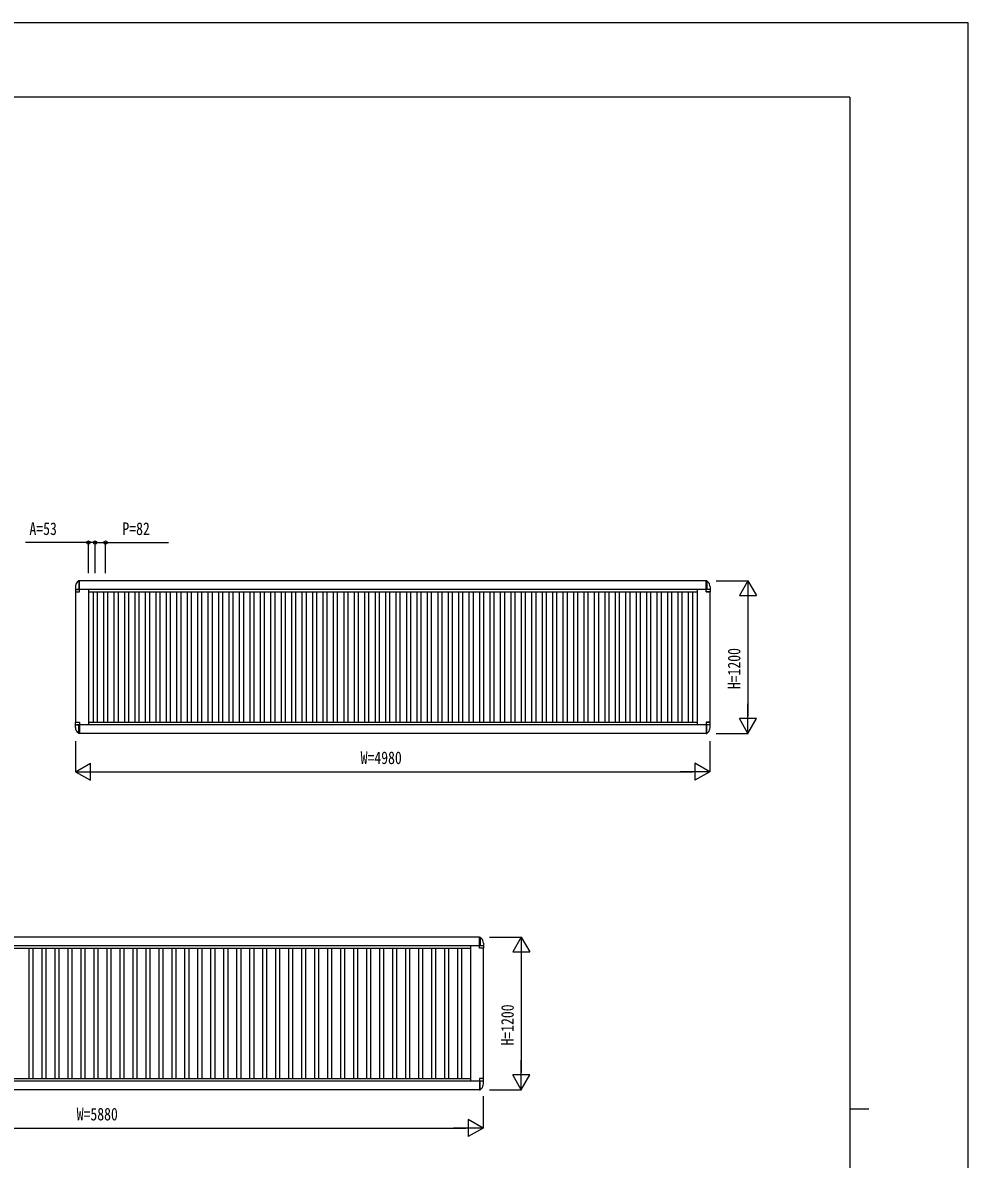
# Model space of a CAD drawing. Units: millimetres, scale not verified. Extents: x -12615 to 12615, y -8910 to 8910.
# Drawn here: x 5189 to 12615, y -21 to 8910 of the extents above; entities that cross this region are included whole.
import ezdxf
from ezdxf.enums import TextEntityAlignment as Align

# ---------------------------------------------------------------- set-up
doc = ezdxf.new("R2010")
doc.units = ezdxf.units.MM
doc.header["$LTSCALE"] = 30
for name, color, linetype in [('0-2_YKK_A1', 4, 'Continuous'), ('0-3_YKK_D', 6, 'Continuous'), ('0-4_YKK_ZWAK', 7, 'Continuous')]:
    doc.layers.add(name, color=color, linetype=linetype)
doc.styles.add('ＭＳ ゴシック', font='')
doc.styles.get('ＭＳ ゴシック').set_extended_font_data('MS Gothic')

msp = doc.modelspace()

# ---------------------------------------------------------------- linework, layer by layer
at = {"layer": '0-2_YKK_A1'}
for p, q in [((5602.56, 4478.09), (5602.56, 4438)), ((5629.06, 4525.3), (5617.2, 4513.44)), ((5634.06, 4525.3), (5629.06, 4525.3)), ((5629.06, 4525.3), (5629.06, 4457)), ((5634.06, 4437), (5634.06, 4525.3)), ((10561.36, 4525), (5634.06, 4525)), ((10556.06, 4525.3), (10561.06, 4525.3)), ((10556.06, 4437), (10556.06, 4525.3)), ((10561.06, 4525.3), (10561.06, 4457)), ((10561.06, 4525.3), (10572.91, 4513.44)), ((10587.56, 4478.09), (10587.56, 4438)), ((5603.56, 4437), (5634.06, 4437)), ((5604.56, 4457), (5634.06, 4457)), ((5605.06, 4437), (5605.06, 3413)), ((10587.56, 4457), (5615.06, 4457)), ((5705.06, 4457), (5705.06, 3393)), ((5705.06, 4437), (10485.06, 4437)), ((5742.06, 4437), (5742.06, 3413)), ((5774.06, 4437), (5774.06, 3413)), ((5824.06, 4437), (5824.06, 3413)), ((5856.06, 4437), (5856.06, 3413)), ((5906.06, 4437), (5906.06, 3413)), ((5938.06, 4437), (5938.06, 3413)), ((5988.06, 4437), (5988.06, 3413)), ((6020.06, 4437), (6020.06, 3413)), ((6070.06, 4437), (6070.06, 3413)), ((6102.06, 4437), (6102.06, 3413)), ((6152.06, 4437), (6152.06, 3413)), ((6184.06, 4437), (6184.06, 3413)), ((6234.06, 4437), (6234.06, 3413)), ((6266.06, 4437), (6266.06, 3413)), ((6316.06, 4437), (6316.06, 3413)), ((6348.06, 4437), (6348.06, 3413)), ((6398.06, 4437), (6398.06, 3413)), ((6430.06, 4437), (6430.06, 3413)), ((6480.06, 4437), (6480.06, 3413)), ((6512.06, 4437), (6512.06, 3413)), ((6562.06, 4437), (6562.06, 3413)), ((6594.06, 4437), (6594.06, 3413)), ((6644.06, 4437), (6644.06, 3413)), ((6676.06, 4437), (6676.06, 3413)), ((6726.06, 4437), (6726.06, 3413)), ((6758.06, 4437), (6758.06, 3413)), ((6808.06, 4437), (6808.06, 3413)), ((6840.06, 4437), (6840.06, 3413)), ((6890.06, 4437), (6890.06, 3413)), ((6922.06, 4437), (6922.06, 3413)), ((6972.06, 4437), (6972.06, 3413)), ((7004.06, 4437), (7004.06, 3413)), ((7054.06, 4437), (7054.06, 3413)), ((7086.06, 4437), (7086.06, 3413)), ((7136.06, 4437), (7136.06, 3413)), ((7168.06, 4437), (7168.06, 3413)), ((7218.06, 4437), (7218.06, 3413)), ((7250.06, 4437), (7250.06, 3413)), ((7300.06, 4437), (7300.06, 3413)), ((7332.06, 4437), (7332.06, 3413)), ((7382.06, 4437), (7382.06, 3413)), ((7414.06, 4437), (7414.06, 3413)), ((7464.06, 4437), (7464.06, 3413)), ((7496.06, 4437), (7496.06, 3413)), ((7546.06, 4437), (7546.06, 3413)), ((7578.06, 4437), (7578.06, 3413)), ((7628.06, 4437), (7628.06, 3413)), ((7660.06, 4437), (7660.06, 3413)), ((7710.06, 4437), (7710.06, 3413)), ((7742.06, 4437), (7742.06, 3413)), ((7792.06, 4437), (7792.06, 3413)), ((7824.06, 4437), (7824.06, 3413)), ((7874.06, 4437), (7874.06, 3413)), ((7906.06, 4437), (7906.06, 3413)), ((7956.06, 4437), (7956.06, 3413)), ((7988.06, 4437), (7988.06, 3413)), ((8038.06, 4437), (8038.06, 3413)), ((8070.06, 4437), (8070.06, 3413)), ((8120.06, 4437), (8120.06, 3413)), ((8152.06, 4437), (8152.06, 3413)), ((8202.06, 4437), (8202.06, 3413)), ((8234.06, 4437), (8234.06, 3413)), ((8284.06, 4437), (8284.06, 3413)), ((8316.06, 4437), (8316.06, 3413)), ((8366.06, 4437), (8366.06, 3413)), ((8398.06, 4437), (8398.06, 3413)), ((8448.06, 4437), (8448.06, 3413)), ((8480.06, 4437), (8480.06, 3413)), ((8530.06, 4437), (8530.06, 3413)), ((8562.06, 4437), (8562.06, 3413)), ((8612.06, 4437), (8612.06, 3413)), ((8644.06, 4437), (8644.06, 3413)), ((8694.06, 4437), (8694.06, 3413)), ((8726.06, 4437), (8726.06, 3413)), ((8776.06, 4437), (8776.06, 3413)), ((8808.06, 4437), (8808.06, 3413)), ((8858.06, 4437), (8858.06, 3413)), ((8890.06, 4437), (8890.06, 3413)), ((8940.06, 4437), (8940.06, 3413)), ((8972.06, 4437), (8972.06, 3413)), ((9022.06, 4437), (9022.06, 3413)), ((9054.06, 4437), (9054.06, 3413)), ((9104.06, 4437), (9104.06, 3413)), ((9136.06, 4437), (9136.06, 3413)), ((9186.06, 4437), (9186.06, 3413)), ((9218.06, 4437), (9218.06, 3413)), ((9268.06, 4437), (9268.06, 3413)), ((9300.06, 4437), (9300.06, 3413)), ((9350.06, 4437), (9350.06, 3413)), ((9382.06, 4437), (9382.06, 3413)), ((9432.06, 4437), (9432.06, 3413)), ((9464.06, 4437), (9464.06, 3413)), ((9514.06, 4437), (9514.06, 3413)), ((9546.06, 4437), (9546.06, 3413)), ((9596.06, 4437), (9596.06, 3413)), ((9628.06, 4437), (9628.06, 3413)), ((9678.06, 4437), (9678.06, 3413)), ((9710.06, 4437), (9710.06, 3413)), ((9760.06, 4437), (9760.06, 3413)), ((9792.06, 4437), (9792.06, 3413)), ((9842.06, 4437), (9842.06, 3413)), ((9874.06, 4437), (9874.06, 3413)), ((9924.06, 4437), (9924.06, 3413)), ((9956.06, 4437), (9956.06, 3413)), ((10006.06, 4437), (10006.06, 3413)), ((10038.06, 4437), (10038.06, 3413)), ((10088.06, 4437), (10088.06, 3413)), ((10120.06, 4437), (10120.06, 3413)), ((10170.06, 4437), (10170.06, 3413)), ((10202.06, 4437), (10202.06, 3413)), ((10252.06, 4437), (10252.06, 3413)), ((10284.06, 4437), (10284.06, 3413)), ((10334.06, 4437), (10334.06, 3413)), ((10366.06, 4437), (10366.06, 3413)), ((10416.06, 4437), (10416.06, 3413)), ((10448.06, 4437), (10448.06, 3413)), ((10485.06, 4457), (10485.06, 3395)), ((10585.56, 4457), (10556.06, 4457)), ((10556.06, 4437), (10586.56, 4437)), ((10586.56, 4437), (10556.06, 4437)), ((10585.06, 4437), (10585.06, 3413)), ((5602.56, 3371.91), (5602.56, 3412)), ((5603.56, 3413), (5634.06, 3413)), ((5634.06, 3413), (5634.06, 3324.7)), ((5705.06, 3413), (10485.06, 3413)), ((10556.06, 3413), (10586.56, 3413)), ((10586.56, 3413), (10556.06, 3413)), ((10556.06, 3413), (10556.06, 3324.7)), ((10587.56, 3371.91), (10587.56, 3412)), ((5604.56, 3393), (5634.06, 3393)), ((10587.56, 3393), (5615.06, 3393)), ((5629.06, 3324.7), (5617.2, 3336.56)), ((5629.06, 3324.7), (5629.06, 3393)), ((5634.06, 3324.7), (5629.06, 3324.7)), ((10561.36, 3325), (5634.06, 3325)), ((10585.56, 3393), (10556.06, 3393)), ((10556.06, 3324.7), (10561.06, 3324.7)), ((10561.06, 3324.7), (10561.06, 3393)), ((10561.06, 3324.7), (10572.91, 3336.56)), ((8776.06, 1725), (2954.06, 1725)), ((8776.06, 1725.3), (8781.06, 1725.3)), ((8776.06, 1637), (8776.06, 1725.3)), ((8781.06, 1725.3), (8781.06, 1657)), ((8781.06, 1725.3), (8792.91, 1713.44)), ((8776.06, 1657), (2935.06, 1657)), ((3025.06, 1637), (8705.06, 1637)), ((5237.06, 1637), (5237.06, 613)), ((5269.06, 1637), (5269.06, 613)), ((5339.06, 1637), (5339.06, 613)), ((5371.06, 1637), (5371.06, 613)), ((5441.06, 1637), (5441.06, 613)), ((5473.06, 1637), (5473.06, 613)), ((5543.06, 1637), (5543.06, 613)), ((5575.06, 1637), (5575.06, 613)), ((5645.06, 1637), (5645.06, 613)), ((5677.06, 1637), (5677.06, 613)), ((5747.06, 1637), (5747.06, 613)), ((5779.06, 1637), (5779.06, 613)), ((5849.06, 1637), (5849.06, 613)), ((5881.06, 1637), (5881.06, 613)), ((5951.06, 1637), (5951.06, 613)), ((5983.06, 1637), (5983.06, 613)), ((6053.06, 1637), (6053.06, 613)), ((6085.06, 1637), (6085.06, 613)), ((6155.06, 1637), (6155.06, 613)), ((6187.06, 1637), (6187.06, 613)), ((6257.06, 1637), (6257.06, 613)), ((6289.06, 1637), (6289.06, 613)), ((6359.06, 1637), (6359.06, 613)), ((6391.06, 1637), (6391.06, 613)), ((6461.06, 1637), (6461.06, 613)), ((6493.06, 1637), (6493.06, 613)), ((6563.06, 1637), (6563.06, 613)), ((6595.06, 1637), (6595.06, 613)), ((6665.06, 1637), (6665.06, 613)), ((6697.06, 1637), (6697.06, 613)), ((6767.06, 1637), (6767.06, 613)), ((6799.06, 1637), (6799.06, 613)), ((6869.06, 1637), (6869.06, 613)), ((6901.06, 1637), (6901.06, 613)), ((6971.06, 1637), (6971.06, 613)), ((7003.06, 1637), (7003.06, 613)), ((7073.06, 1637), (7073.06, 613)), ((7105.06, 1637), (7105.06, 613)), ((7175.06, 1637), (7175.06, 613)), ((7207.06, 1637), (7207.06, 613)), ((7277.06, 1637), (7277.06, 613)), ((7309.06, 1637), (7309.06, 613)), ((7379.06, 1637), (7379.06, 613)), ((7411.06, 1637), (7411.06, 613)), ((7481.06, 1637), (7481.06, 613)), ((7513.06, 1637), (7513.06, 613)), ((7583.06, 1637), (7583.06, 613)), ((7615.06, 1637), (7615.06, 613)), ((7685.06, 1637), (7685.06, 613)), ((7717.06, 1637), (7717.06, 613)), ((7787.06, 1637), (7787.06, 613)), ((7819.06, 1637), (7819.06, 613)), ((7889.06, 1637), (7889.06, 613)), ((7921.06, 1637), (7921.06, 613)), ((7991.06, 1637), (7991.06, 613)), ((8023.06, 1637), (8023.06, 613)), ((8093.06, 1637), (8093.06, 613)), ((8125.06, 1637), (8125.06, 613)), ((8195.06, 1637), (8195.06, 613)), ((8227.06, 1637), (8227.06, 613)), ((8297.06, 1637), (8297.06, 613)), ((8329.06, 1637), (8329.06, 613)), ((8399.06, 1637), (8399.06, 613)), ((8431.06, 1637), (8431.06, 613)), ((8501.06, 1637), (8501.06, 613)), ((8533.06, 1637), (8533.06, 613)), ((8603.06, 1637), (8603.06, 613)), ((8635.06, 1637), (8635.06, 613)), ((8705.06, 1657), (8705.06, 595)), ((8805.56, 1657), (8776.06, 1657)), ((8806.56, 1637), (8776.06, 1637)), ((8805.06, 1637), (8805.06, 613)), ((8807.56, 1678.09), (8807.56, 1638)), ((8776.06, 593), (2935.06, 593)), ((3025.06, 613), (8705.06, 613)), ((8806.56, 613), (8776.06, 613)), ((8776.06, 613), (8776.06, 524.7)), ((8805.56, 593), (8776.06, 593)), ((8781.06, 524.7), (8781.06, 593)), ((8781.06, 524.7), (8792.91, 536.56)), ((8807.56, 571.91), (8807.56, 612)), ((8776.06, 525), (2954.06, 525)), ((8776.06, 524.7), (8781.06, 524.7))]:
    msp.add_line(p, q, dxfattribs=at)
for centre, radius, start, end in [((5652.56, 4478.09), 50, 135, 180), ((10537.56, 4478.09), 50, 0, 45), ((5603.56, 4438), 1, 180, 270), ((10586.56, 4438), 1, 270, 0), ((5603.56, 3412), 1, 90, 180), ((10586.56, 3412), 1, 0, 90), ((5652.56, 3371.91), 50, 180, 225), ((10537.56, 3371.91), 50, 315, 0), ((8757.56, 1678.09), 50, 0, 45), ((8806.56, 1638), 1, 270, 0), ((8757.56, 571.91), 50, 315, 0), ((8806.56, 612), 1, 0, 90)]:
    msp.add_arc(centre, radius, start, end, dxfattribs=at)
at = {"layer": '0-3_YKK_D'}
for p, q in [((5705.06, 4825), (5211.86, 4825)), ((5705.06, 4585), (5705.06, 4826)), ((5758.06, 4825), (5705.06, 4825)), ((5758.06, 4585), (5758.06, 4826)), ((5758.06, 4585), (5758.06, 4826)), ((5758.06, 4825), (5809.06, 4825)), ((5840.06, 4585), (5840.06, 4826)), ((10635.06, 4525), (10886.06, 4525)), ((10885.06, 4525), (10817.56, 4408.09)), ((10885.06, 4525), (10952.56, 4408.09)), ((10885.06, 4525), (10885.06, 4291.17)), ((10817.56, 4408.09), (10952.56, 4408.09)), ((10885.06, 4390), (10885.06, 3460)), ((10885.06, 3325), (10885.06, 3558.83)), ((10885.06, 3325), (10817.56, 3441.91)), ((10952.56, 3441.91), (10817.56, 3441.91)), ((10885.06, 3325), (10952.56, 3441.91)), ((10635.06, 3325), (10886.06, 3325)), ((5605.06, 3265), (5605.06, 3024)), ((10585.06, 3265), (10585.06, 3024)), ((5605.06, 3025), (5721.97, 3092.5)), ((5721.97, 2957.5), (5721.97, 3092.5)), ((10585.06, 3025), (10468.15, 3092.5)), ((10468.15, 3092.5), (10468.15, 2957.5)), ((5605.06, 3025), (5721.97, 2957.5)), ((5605.06, 3025), (5838.89, 3025)), ((5740.06, 3025), (10450.06, 3025)), ((10585.06, 3025), (10351.23, 3025)), ((10585.06, 3025), (10468.15, 2957.5)), ((8855.06, 1725), (9106.06, 1725)), ((9105.06, 1725), (9037.56, 1608.09)), ((9105.06, 1725), (9172.56, 1608.09)), ((9105.06, 1725), (9105.06, 1491.17)), ((9037.56, 1608.09), (9172.56, 1608.09)), ((9105.06, 1590), (9105.06, 660)), ((9105.06, 525), (9105.06, 758.83)), ((9105.06, 525), (9037.56, 641.91)), ((9172.56, 641.91), (9037.56, 641.91)), ((9105.06, 525), (9172.56, 641.91)), ((8805.06, 475), (8805.06, 224)), ((8855.06, 525), (9106.06, 525)), ((8805.06, 225), (8688.15, 292.5)), ((8688.15, 292.5), (8688.15, 157.5)), ((3060.06, 225), (8670.06, 225)), ((8805.06, 225), (8571.23, 225)), ((8805.06, 225), (8688.15, 157.5))]:
    msp.add_line(p, q, dxfattribs=at)
msp.add_lwpolyline([(5758.06, 4825), (5840.06, 4825), (6333.26, 4825)], dxfattribs=at)
for centre in [(5705.06, 4825), (5758.06, 4825), (5758.06, 4825), (5840.06, 4825)]:
    msp.add_circle(centre, 12.75, dxfattribs=at)
at = {"layer": '0-4_YKK_ZWAK'}
for p, q in [((11685.06, 8325), (-11714.94, 8325)), ((11685.06, 8325), (11685.06, -7575)), ((11685.06, 375), (11835.06, 375))]:
    msp.add_line(p, q, dxfattribs=at)
msp.add_lwpolyline([(-12615, -8910), (12615, -8910), (12615, 8910), (-12615, 8910)], close=True, dxfattribs=at)

# ---------------------------------------------------------------- texts
at = {"layer": '0-3_YKK_D', "style": 'ＭＳ ゴシック', "width": 0.8}
for s, p in [('A=53', (5241.86, 4855)), ('P=82', (5972.06, 4855)), ('W=4980', (7843.06, 3055)), ('W=5880', (5613.06, 255))]:
    msp.add_text(s, height=98.97, dxfattribs=at).set_placement(p, align=Align.BOTTOM_LEFT)
for p in [(10855.06, 3673), (9075.06, 873)]:
    msp.add_text('H=1200', height=98.97, rotation=90, dxfattribs=at).set_placement(p, align=Align.BOTTOM_LEFT)

doc.saveas('drawing.dxf')
